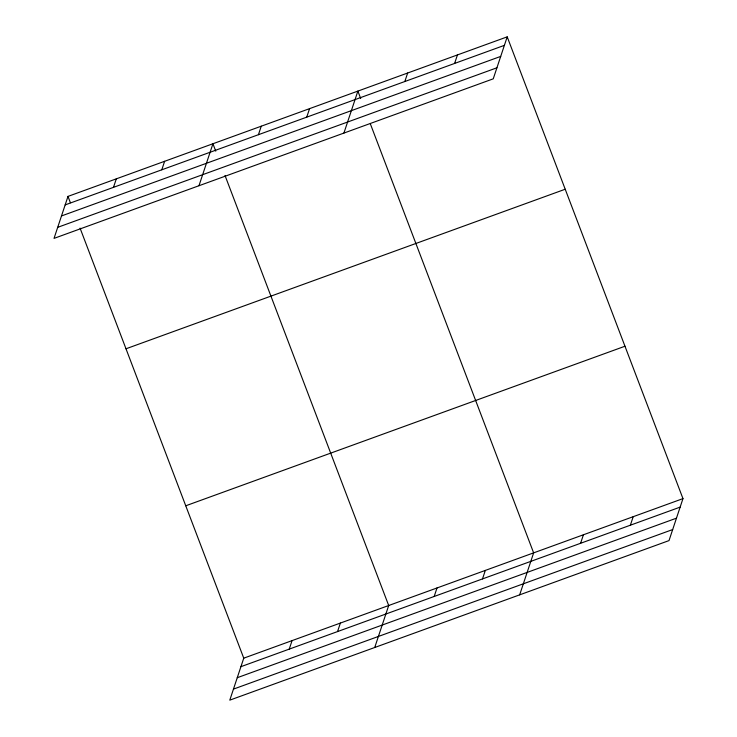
<?xml version="1.0" encoding="UTF-8"?>
<svg xmlns="http://www.w3.org/2000/svg" width="737" height="737" viewBox="0 0 737 737"><rect width="100%" height="100%" fill="white"/><g stroke="black" fill="none" stroke-linecap="round" stroke-linejoin="round"><path stroke-width="1.11" d="M67.988 196.401L54.031 238.383L493.246 78.831L507.213 36.85L67.988 196.401L70.411 202.749M113.48 187.355L116.308 178.851M161.79 169.805L164.618 161.302M198.972 185.733L212.938 143.752L215.757 151.159M258.42 134.705L261.248 126.202M306.739 117.155L309.568 108.643M343.912 133.075L357.878 91.093L360.697 98.5M404.825 81.521L407.662 73.018M80.075 228.148L243.754 658.169L229.787 700.15L669.012 540.599L682.969 498.617L507.213 36.85M454.609 63.437L457.437 54.934M289.236 649.122L292.064 640.619M337.546 631.572L340.374 623.069M374.728 647.501L388.694 605.519L225.015 175.498M434.176 596.473L437.004 587.969M482.495 578.923L485.324 570.42M519.668 594.851L533.634 552.87L370.37 123.899M580.59 543.289L583.418 534.786M630.365 525.205L633.194 516.701M65.16 204.904L504.384 45.353M61.484 215.95L500.709 56.399M57.698 227.337L496.922 67.786M125.99 348.785L565.215 189.234M185.752 505.785L624.976 346.233M243.754 658.169L682.969 498.617M240.916 666.672L680.14 507.12M237.25 677.718L676.465 518.175M233.463 689.104L672.678 529.553"/></g></svg>
